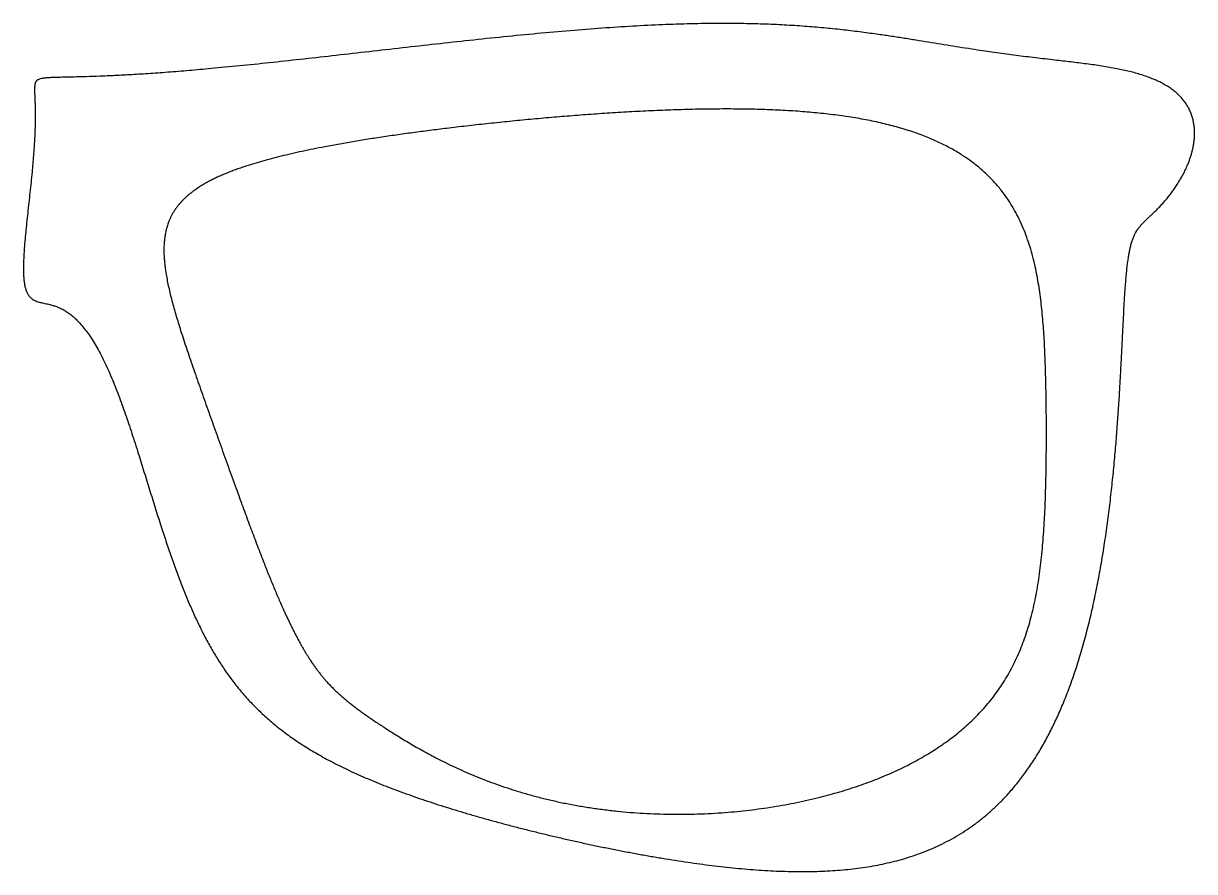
# Model space of a CAD drawing. Header units: millimetres. Extents: x -0.08 to 8.15, y -2.59 to 3.37.
import ezdxf

# ---------------------------------------------------------------- set-up
doc = ezdxf.new("R2010")
doc.units = ezdxf.units.MM
doc.layers.get('0').update_dxf_attribs({"linetype": 'CONTINUOUS'})

msp = doc.modelspace()

# ---------------------------------------------------------------- linework, layer by layer
for points in [[(0.0027, 2.9067), (0.0027, 2.9396), (0.0084, 2.983), (0.0525, 2.9934), (0.2697, 2.9906), (0.8263, 3.0101), (1.6321, 3.0877), (2.5826, 3.1998), (3.5572, 3.3104), (4.4434, 3.3777), (5.175, 3.3792), (5.7593, 3.3261), (6.2433, 3.2458), (6.6892, 3.1702), (7.1368, 3.1134), (7.5945, 3.0728), (7.9612, 2.976), (8.1546, 2.7844), (8.1769, 2.5296), (8.0686, 2.2684), (7.9067, 2.0685), (7.77, 1.9652), (7.6968, 1.8707), (7.6615, 1.5908), (7.6425, 1.1025), (7.6088, 0.4384), (7.5315, -0.3107), (7.3844, -1.0409), (7.15, -1.6609), (6.8226, -2.1254), (6.4068, -2.4248), (5.915, -2.575), (5.3655, -2.6072), (4.7805, -2.5586), (4.1836, -2.4609), (3.5982, -2.3341), (3.046, -2.1889), (2.5453, -2.0273), (2.1094, -1.8435), (1.7452, -1.6255), (1.4509, -1.3549), (1.2165, -1.0112), (1.026, -0.5836), (0.8609, -0.0798), (0.7014, 0.4619), (0.5312, 0.9654), (0.3359, 1.3019), (0.1306, 1.4302), (-0.0584, 1.3808), (-0.1029, 1.5931), (-0.0344, 2.1223), (0.016, 2.5731), (0.0084, 2.7855), (0.0027, 2.8738), (0.0027, 2.9067)], [(1.0331, 2.1178), (1.0709, 2.159), (1.1623, 2.2355), (1.3479, 2.3348), (1.6945, 2.4439), (2.2799, 2.5559), (2.989, 2.6515), (3.7797, 2.7299), (4.5993, 2.7798), (5.3854, 2.7766), (6.0711, 2.6826), (6.5983, 2.4608), (6.9353, 2.0898), (7.0831, 1.5725), (7.1085, 0.9599), (7.114, 0.34), (7.1007, -0.2459), (7.0391, -0.7708), (6.8761, -1.2241), (6.5667, -1.601), (6.0998, -1.8954), (5.5079, -2.0971), (4.8467, -2.1981), (4.1832, -2.1956), (3.5795, -2.0981), (3.0802, -1.9275), (2.6944, -1.7285), (2.4044, -1.5428), (2.1788, -1.386), (1.9844, -1.2043), (1.7989, -0.8806), (1.6086, -0.422), (1.4101, 0.1243), (1.2114, 0.6808), (1.0334, 1.1786), (0.9111, 1.5858), (0.8903, 1.8364), (0.9351, 1.9884), (0.9952, 2.0766), (1.0331, 2.1178)]]:
    msp.add_open_spline(points, degree=5)

doc.saveas('drawing.dxf')
